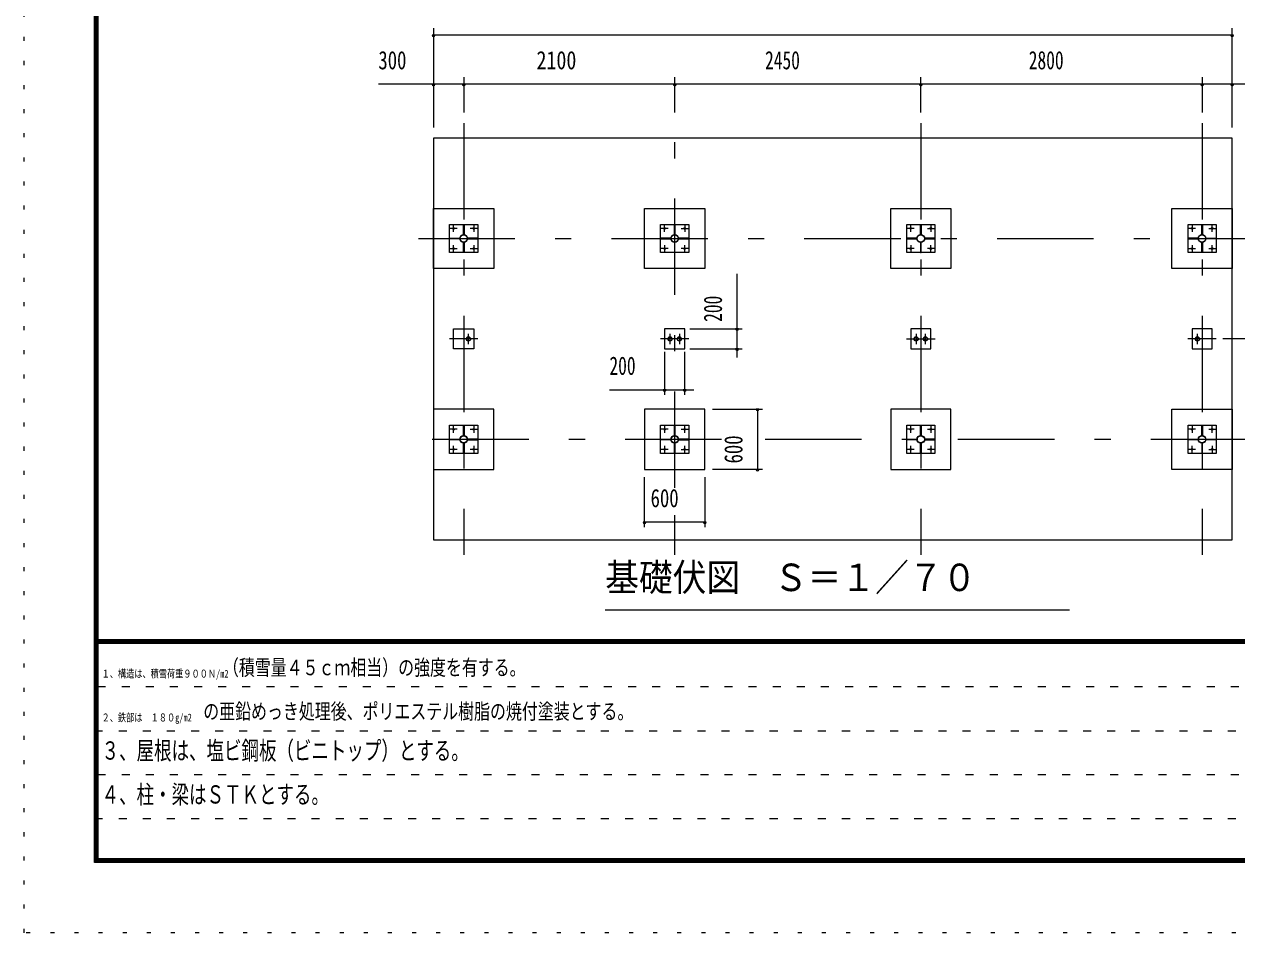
# Model space of a CAD drawing. Units: millimetres, scale not verified, with parts at other scales. Extents: x -32624 to 32629, y -14700 to 14700.
# Drawn here: x -8951 to 3118, y -14700 to -5654 of the extents above; entities that cross this region are included whole.
import ezdxf
from ezdxf.enums import TextEntityAlignment as Align

# ---------------------------------------------------------------- set-up
doc = ezdxf.new("R2010")
doc.units = ezdxf.units.MM
doc.header["$LTSCALE"] = 80
for name, pattern in [('USER1', [3, 1, -2]), ('USER3', [24, 12, -5, 2, -5]), ('USER4', [3, 0.5, -2.5])]:
    doc.linetypes.add(name, pattern=pattern)
doc.layers.add('0-1_0-F', color=7, linetype='Continuous')
for name, color, linetype, lineweight in [('0-2_1-0BOLD', 7, 'Continuous', 18), ('0-3_1-2CENTER', 3, 'USER3', 18), ('0-5_1-5DIM', 3, 'Continuous', 18), ('0-C_F-F', 5, 'Continuous', 18), ('0-D_F-E_J_ADD', 5, 'USER4', 18)]:
    doc.layers.add(name, color=color, linetype=linetype, lineweight=lineweight)
doc.styles.add('ＭＳ ゴシック', font='')
doc.styles.get('ＭＳ ゴシック').set_extended_font_data('MS Gothic')

msp = doc.modelspace()

# ---------------------------------------------------------------- linework, layer by layer
at = {"layer": '0-2_1-0BOLD'}
for p, q in [((-4635.09, -7790.01), (-4635.09, -7784.01)), ((-4579.94, -7728.86), (-4573.94, -7728.86)), ((-4518.79, -7784.01), (-4518.79, -7790.01)), ((-2535.08, -7784.01), (-2535.08, -7790.01)), ((-2473.93, -7728.86), (-2479.93, -7728.86)), ((-2418.78, -7790.01), (-2418.78, -7784.01)), ((-85.08, -7784.01), (-85.08, -7790.01)), ((-23.93, -7728.86), (-29.93, -7728.86)), ((31.22, -7790.01), (31.22, -7784.01)), ((2714.92, -7784.01), (2714.92, -7790.01)), ((2776.07, -7728.86), (2770.07, -7728.86)), ((2831.22, -7790.01), (2831.22, -7784.01)), ((-4573.94, -7845.16), (-4579.94, -7845.16)), ((-2479.93, -7845.16), (-2473.93, -7845.16)), ((-29.94, -7845.16), (-23.93, -7845.16)), ((2770.06, -7845.16), (2776.07, -7845.16)), ((-4579.94, -9728.86), (-4573.94, -9728.86)), ((-2479.93, -9728.86), (-2473.93, -9728.86)), ((-29.93, -9728.86), (-23.93, -9728.86)), ((2776.07, -9728.86), (2770.07, -9728.86)), ((-4635.09, -9790.02), (-4635.09, -9784.01)), ((-4573.94, -9845.16), (-4579.94, -9845.16)), ((-4518.79, -9784.01), (-4518.79, -9790.02)), ((-2535.08, -9790.02), (-2535.08, -9784.01)), ((-2473.93, -9845.16), (-2479.93, -9845.16)), ((-2418.78, -9784.01), (-2418.78, -9790.02)), ((-85.08, -9790.02), (-85.08, -9784.01)), ((-23.93, -9845.16), (-29.94, -9845.16)), ((31.22, -9784.01), (31.22, -9790.02)), ((2714.92, -9784.01), (2714.92, -9790.02)), ((2770.06, -9845.16), (2776.07, -9845.16)), ((2831.22, -9790.02), (2831.22, -9784.01))]:
    msp.add_line(p, q, dxfattribs=at)
for points in [[(3073.06, -6787.01), (-4876.93, -6787.01), (-4876.93, -10787.01), (3073.06, -10787.01)], [(-4876.94, -8087.01), (-4876.94, -7487.01), (-4276.94, -7487.01), (-4276.94, -8087.01)], [(-2176.93, -8087.01), (-2776.93, -8087.01), (-2776.93, -7487.01), (-2176.93, -7487.01)], [(273.06, -8087.01), (-326.93, -8087.01), (-326.93, -7487.01), (273.06, -7487.01)], [(2473.07, -7487.01), (3073.07, -7487.01), (3073.07, -8087.01), (2473.07, -8087.01)], [(-4716.94, -7927.01), (-4716.94, -7647.01), (-4436.94, -7647.01), (-4436.94, -7927.01)], [(-4579.94, -7748.87), (-4579.94, -7648.86), (-4573.94, -7648.86), (-4573.94, -7748.87)], [(-2336.93, -7927.01), (-2616.93, -7927.01), (-2616.93, -7647.01), (-2336.93, -7647.01)], [(-2473.93, -7748.87), (-2479.93, -7748.87), (-2479.93, -7648.86), (-2473.93, -7648.86)], [(113.07, -7927.01), (-166.93, -7927.01), (-166.93, -7647.01), (113.07, -7647.01)], [(-23.93, -7748.87), (-29.93, -7748.87), (-29.93, -7648.86), (-23.93, -7648.86)], [(2633.07, -7927.01), (2633.07, -7647.01), (2913.07, -7647.01), (2913.07, -7927.01)], [(2776.07, -7748.87), (2770.07, -7748.87), (2770.07, -7648.86), (2776.07, -7648.86)], [(-4715.09, -7790.01), (-4715.09, -7784.01), (-4615.09, -7784.01), (-4615.09, -7790.01)], [(-4573.94, -7825.16), (-4573.94, -7925.16), (-4579.94, -7925.16), (-4579.94, -7825.16)], [(-4538.79, -7784.01), (-4538.79, -7790.01), (-4438.79, -7790.01), (-4438.79, -7784.01)], [(-2515.08, -7784.01), (-2615.08, -7784.01), (-2615.08, -7790.01), (-2515.08, -7790.01)], [(-2479.93, -7825.16), (-2479.93, -7925.16), (-2473.93, -7925.16), (-2473.93, -7825.16)], [(-2338.78, -7790.01), (-2338.78, -7784.01), (-2438.78, -7784.01), (-2438.78, -7790.01)], [(-65.08, -7784.01), (-165.08, -7784.01), (-165.08, -7790.01), (-65.08, -7790.01)], [(-29.94, -7825.16), (-29.94, -7925.16), (-23.93, -7925.16), (-23.93, -7825.16)], [(111.22, -7790.01), (111.22, -7784.01), (11.22, -7784.01), (11.22, -7790.01)], [(2734.92, -7784.01), (2634.92, -7784.01), (2634.92, -7790.01), (2734.92, -7790.01)], [(2770.06, -7925.16), (2770.06, -7825.16), (2776.07, -7825.16), (2776.07, -7925.16)], [(2811.22, -7790.01), (2811.22, -7784.01), (2911.22, -7784.01), (2911.22, -7790.01)], [(-4476.94, -8887.01), (-4676.94, -8887.01), (-4676.94, -8687.01), (-4476.94, -8687.01)], [(-2376.93, -8887.01), (-2376.93, -8687.01), (-2576.93, -8687.01), (-2576.93, -8887.01)], [(73.07, -8887.01), (73.07, -8687.01), (-126.93, -8687.01), (-126.93, -8887.01)], [(2673.06, -8887.01), (2873.06, -8887.01), (2873.06, -8687.01), (2673.06, -8687.01)], [(-4276.94, -9487.01), (-4876.94, -9487.01), (-4876.94, -10087.01), (-4276.94, -10087.01)], [(-2176.93, -9487.01), (-2776.93, -9487.01), (-2776.93, -10087.01), (-2176.93, -10087.01)], [(273.06, -9487.01), (-326.93, -9487.01), (-326.93, -10087.01), (273.06, -10087.01)], [(2473.07, -9487.01), (3073.07, -9487.01), (3073.07, -10087.01), (2473.07, -10087.01)], [(-4436.94, -9927.01), (-4716.94, -9927.01), (-4716.94, -9647.01), (-4436.94, -9647.01)], [(-4579.94, -9748.87), (-4579.94, -9648.86), (-4573.94, -9648.86), (-4573.94, -9748.87)], [(-2616.93, -9647.01), (-2336.93, -9647.01), (-2336.93, -9927.01), (-2616.93, -9927.01)], [(-2479.93, -9648.86), (-2473.93, -9648.86), (-2473.93, -9748.87), (-2479.93, -9748.87)], [(113.07, -9927.01), (-166.93, -9927.01), (-166.93, -9647.01), (113.07, -9647.01)], [(-29.93, -9748.87), (-29.93, -9648.86), (-23.93, -9648.86), (-23.93, -9748.87)], [(2633.07, -9647.01), (2913.07, -9647.01), (2913.07, -9927.01), (2633.07, -9927.01)], [(2776.07, -9748.87), (2770.07, -9748.87), (2770.07, -9648.86), (2776.07, -9648.86)], [(-4615.09, -9790.02), (-4715.09, -9790.02), (-4715.09, -9784.01), (-4615.09, -9784.01)], [(-4573.94, -9925.16), (-4579.94, -9925.16), (-4579.94, -9825.16), (-4573.94, -9825.16)], [(-4538.79, -9784.01), (-4538.79, -9790.02), (-4438.79, -9790.02), (-4438.79, -9784.01)], [(-2515.08, -9790.02), (-2615.08, -9790.02), (-2615.08, -9784.01), (-2515.08, -9784.01)], [(-2473.93, -9825.16), (-2473.93, -9925.16), (-2479.93, -9925.16), (-2479.93, -9825.16)], [(-2438.78, -9784.01), (-2438.78, -9790.02), (-2338.78, -9790.02), (-2338.78, -9784.01)], [(-65.08, -9790.02), (-165.08, -9790.02), (-165.08, -9784.01), (-65.08, -9784.01)], [(-23.93, -9925.16), (-29.94, -9925.16), (-29.94, -9825.16), (-23.93, -9825.16)], [(11.22, -9784.01), (11.22, -9790.02), (111.22, -9790.02), (111.22, -9784.01)], [(2634.92, -9784.01), (2734.92, -9784.01), (2734.92, -9790.02), (2634.92, -9790.02)], [(2770.06, -9825.16), (2770.06, -9925.16), (2776.07, -9925.16), (2776.07, -9825.16)], [(2811.22, -9790.02), (2811.22, -9784.01), (2911.22, -9784.01), (2911.22, -9790.02)]]:
    msp.add_lwpolyline(points, close=True, dxfattribs=at)
for centre, radius in [((-4676.94, -7687.01), 8), ((-4476.94, -7687.01), 8), ((-2576.93, -7687.01), 8), ((-2376.94, -7687.01), 8), ((-126.93, -7687.01), 8), ((73.06, -7687.01), 8), ((2673.07, -7687.01), 8), ((2873.06, -7687.01), 8), ((-4576.94, -7787.01), 38.15), ((-4576.94, -7787.01), 35.35), ((-2476.93, -7787.01), 38.15), ((-2476.93, -7787.01), 35.35), ((-26.93, -7787.01), 38.15), ((-26.93, -7787.01), 35.35), ((2773.07, -7787.01), 38.15), ((2773.07, -7787.01), 35.35), ((-4676.94, -7887.01), 8), ((-4476.94, -7887.01), 8), ((-2576.93, -7887.01), 8), ((-2376.94, -7887.01), 8), ((-126.93, -7887.01), 8), ((73.06, -7887.01), 8), ((2673.07, -7887.01), 8), ((2873.06, -7887.01), 8), ((-4530.58, -8787.02), 21.35), ((-4530.58, -8787.02), 19.05), ((-2523.28, -8787.02), 21.35), ((-2523.28, -8787.02), 19.05), ((-2430.58, -8787.02), 21.35), ((-2430.58, -8787.02), 19.05), ((-73.28, -8787.02), 21.35), ((-73.28, -8787.02), 19.05), ((19.42, -8787.02), 21.35), ((19.42, -8787.02), 19.05), ((2726.71, -8787.02), 21.35), ((2726.71, -8787.02), 19.05), ((-4676.94, -9687.01), 8), ((-4576.94, -9787.01), 38.15), ((-4576.94, -9787.01), 35.35), ((-4476.94, -9687.01), 8), ((-2576.93, -9687.01), 8), ((-2476.93, -9787.01), 38.15), ((-2476.93, -9787.01), 35.35), ((-2376.94, -9687.01), 8), ((-126.93, -9687.01), 8), ((-26.93, -9787.01), 38.15), ((-26.93, -9787.01), 35.35), ((73.06, -9687.01), 8), ((2673.07, -9687.01), 8), ((2773.07, -9787.01), 38.15), ((2773.07, -9787.01), 35.35), ((2873.06, -9687.01), 8), ((-4676.94, -9887.01), 8), ((-4476.94, -9887.01), 8), ((-2576.93, -9887.01), 8), ((-2376.94, -9887.01), 8), ((-126.93, -9887.01), 8), ((73.06, -9887.01), 8), ((2673.07, -9887.01), 8), ((2873.06, -9887.01), 8)]:
    msp.add_circle(centre, radius, dxfattribs=at)
at = {"layer": '0-3_1-2CENTER'}
for p, q in [((-4576.94, -6637.01), (-4576.94, -10937.01)), ((-2476.93, -10269.14), (-2476.93, -6637.01)), ((-26.93, -6637.01), (-26.93, -10937.01)), ((2773.07, -6637.01), (2773.07, -10937.01)), ((-4642.79, -7687.01), (-4711.08, -7687.01)), ((-4676.94, -7721.16), (-4676.94, -7652.87)), ((-4442.79, -7687.01), (-4511.08, -7687.01)), ((-4476.94, -7652.87), (-4476.94, -7721.16)), ((-2542.79, -7687.01), (-2611.08, -7687.01)), ((-2576.93, -7721.16), (-2576.93, -7652.87)), ((-2411.08, -7687.01), (-2342.79, -7687.01)), ((-2376.94, -7652.87), (-2376.94, -7721.16)), ((-92.79, -7687.01), (-161.08, -7687.01)), ((-126.93, -7721.16), (-126.93, -7652.87)), ((38.92, -7687.01), (107.21, -7687.01)), ((73.06, -7652.87), (73.06, -7721.16)), ((2707.21, -7687.01), (2638.92, -7687.01)), ((2673.07, -7652.87), (2673.07, -7721.16)), ((2838.92, -7687.01), (2907.21, -7687.01)), ((2873.06, -7721.16), (2873.06, -7652.87)), ((-5026.93, -7787.01), (3223.07, -7787.01)), ((-4711.08, -7887.01), (-4642.79, -7887.01)), ((-4676.94, -7921.16), (-4676.94, -7852.87)), ((-4511.08, -7887.01), (-4442.79, -7887.01)), ((-4476.94, -7852.87), (-4476.94, -7921.16)), ((-2542.79, -7887.01), (-2611.08, -7887.01)), ((-2576.93, -7852.87), (-2576.93, -7921.16)), ((-2342.79, -7887.01), (-2411.08, -7887.01)), ((-2376.94, -7921.16), (-2376.94, -7852.87)), ((-92.79, -7887.01), (-161.08, -7887.01)), ((-126.93, -7852.87), (-126.93, -7921.16)), ((107.21, -7887.01), (38.92, -7887.01)), ((73.06, -7921.16), (73.06, -7852.87)), ((2638.92, -7887.01), (2707.21, -7887.01)), ((2673.07, -7852.87), (2673.07, -7921.16)), ((2838.92, -7887.01), (2907.21, -7887.01)), ((2873.06, -7921.16), (2873.06, -7852.87)), ((-4435.51, -8787.02), (-4718.36, -8787.02)), ((-4530.58, -8838.36), (-4530.58, -8735.66)), ((-2335.51, -8787.02), (-2618.36, -8787.02)), ((-2523.28, -8838.36), (-2523.28, -8735.66)), ((-2430.58, -8735.66), (-2430.58, -8838.36)), ((-168.36, -8787.02), (114.49, -8787.02)), ((-73.28, -8735.66), (-73.28, -8838.36)), ((19.42, -8838.36), (19.42, -8735.66)), ((2914.49, -8787.02), (2631.64, -8787.02)), ((2726.71, -8838.36), (2726.71, -8735.66)), ((-4676.94, -9721.16), (-4676.94, -9652.87)), ((-4476.94, -9652.87), (-4476.94, -9721.16)), ((-2576.93, -9652.87), (-2576.93, -9721.16)), ((-2376.94, -9721.16), (-2376.94, -9652.87)), ((-126.93, -9721.16), (-126.93, -9652.87)), ((73.06, -9652.87), (73.06, -9721.16)), ((2673.07, -9652.87), (2673.07, -9721.16)), ((2873.06, -9721.16), (2873.06, -9652.87)), ((-4642.79, -9687.01), (-4711.08, -9687.01)), ((-4511.08, -9687.01), (-4442.79, -9687.01)), ((-2542.79, -9687.01), (-2611.08, -9687.01)), ((-2411.08, -9687.01), (-2342.79, -9687.01)), ((-92.79, -9687.01), (-161.08, -9687.01)), ((38.92, -9687.01), (107.21, -9687.01)), ((2707.21, -9687.01), (2638.92, -9687.01)), ((2838.92, -9687.01), (2907.21, -9687.01)), ((-2009.37, -9787.01), (-5026.93, -9787.01)), ((-4642.79, -9887.01), (-4711.08, -9887.01)), ((-4676.94, -9921.16), (-4676.94, -9852.87)), ((-4442.79, -9887.01), (-4511.08, -9887.01)), ((-4476.94, -9852.87), (-4476.94, -9921.16)), ((-2542.79, -9887.01), (-2611.08, -9887.01)), ((-2576.93, -9852.87), (-2576.93, -9921.16)), ((-2411.08, -9887.01), (-2342.79, -9887.01)), ((-2376.94, -9921.16), (-2376.94, -9852.87)), ((3223.07, -9787.01), (-1721.94, -9787.01)), ((-92.79, -9887.01), (-161.08, -9887.01)), ((-126.93, -9921.16), (-126.93, -9852.87)), ((107.21, -9887.01), (38.92, -9887.01)), ((73.06, -9852.87), (73.06, -9921.16)), ((2707.21, -9887.01), (2638.92, -9887.01)), ((2673.07, -9921.16), (2673.07, -9852.87)), ((2838.92, -9887.01), (2907.21, -9887.01)), ((2873.06, -9852.87), (2873.06, -9921.16)), ((-2476.93, -10937.01), (-2476.93, -10542.02))]:
    msp.add_line(p, q, dxfattribs=at)
at = {"layer": '0-5_1-5DIM'}
for p, q in [((-4862.94, -5762.01), (-4890.94, -5762.01)), ((-4876.94, -5692.01), (-4876.94, -6682.01)), ((3073.06, -5762.01), (-4876.94, -5762.01)), ((3087.06, -5762.01), (3059.06, -5762.01)), ((3073.06, -6682.01), (3073.06, -5692.01)), ((3622.56, -6252.01), (-5426.44, -6252.01)), ((-4862.94, -6252.01), (-4890.94, -6252.01)), ((-4562.94, -6252.01), (-4590.94, -6252.01)), ((-4576.94, -6182.01), (-4576.94, -6532.01)), ((-2462.93, -6252.01), (-2490.93, -6252.01)), ((-2476.93, -6532.01), (-2476.93, -6182.01)), ((-12.93, -6252.01), (-40.93, -6252.01)), ((-26.93, -6532.01), (-26.93, -6182.01)), ((2787.07, -6252.01), (2759.07, -6252.01)), ((2773.07, -6182.01), (2773.07, -6532.01)), ((3087.06, -6252.01), (3059.06, -6252.01)), ((-1856.36, -8973.18), (-1856.36, -8137.51)), ((-2326.8, -8687.01), (-1806.36, -8687.01)), ((-1842.36, -8687.01), (-1870.36, -8687.01)), ((4150.06, -8787.02), (2980.78, -8787.02)), ((-2576.93, -8915.89), (-2576.93, -9344.08)), ((-2376.93, -9344.08), (-2376.93, -8915.89)), ((-2326.8, -8887.01), (-1806.36, -8887.01)), ((-1842.36, -8887.01), (-1870.36, -8887.01)), ((-3126.43, -9294.08), (-2285.13, -9294.08)), ((-2562.93, -9294.08), (-2590.93, -9294.08)), ((-2362.93, -9294.08), (-2390.93, -9294.08)), ((-2101.93, -9487.01), (-1601.93, -9487.01)), ((-1637.94, -9487.01), (-1665.94, -9487.01)), ((-1651.94, -9487.01), (-1651.94, -10087.01)), ((-1601.93, -10087.01), (-2101.93, -10087.01)), ((-1637.94, -10087.01), (-1665.94, -10087.01)), ((-2776.93, -10662.02), (-2776.93, -10162.02)), ((-2176.93, -10162.02), (-2176.93, -10662.02)), ((-2762.93, -10612.02), (-2790.93, -10612.02)), ((-2176.93, -10612.02), (-2776.93, -10612.02)), ((-2162.94, -10612.02), (-2190.94, -10612.02)), ((1451.92, -11487.01), (-3168.07, -11487.01))]:
    msp.add_line(p, q, dxfattribs=at)
for centre in [(-4876.94, -5762.01), (3073.06, -5762.01), (-4876.94, -6252.01), (-4576.94, -6252.01), (-2476.93, -6252.01), (-26.93, -6252.01), (2773.07, -6252.01), (3073.06, -6252.01), (-1856.36, -8687.01), (-1856.36, -8887.01), (-2576.93, -9294.08), (-2376.93, -9294.08), (-1651.94, -9487.01), (-1651.94, -10087.01), (-2776.93, -10612.02), (-2176.94, -10612.02)]:
    msp.add_arc(centre, 14, 180, 0, dxfattribs=at)
at = {"layer": '0-C_F-F'}
for p, q in [((-8216.4, -11780.55), (31893.6, -11780.55)), ((31893.6, -11784.05), (-8216.4, -11784.05)), ((-8216.4, -11787.55), (31893.6, -11787.55)), ((31893.6, -11791.05), (-8216.4, -11791.05)), ((-8216.4, -11794.55), (31893.6, -11794.55)), ((31893.6, -11798.05), (-8216.4, -11798.05)), ((-8216.4, -11801.55), (31893.6, -11801.55)), ((31893.6, -11805.05), (-8216.4, -11805.05)), ((-8216.4, -11808.55), (31893.6, -11808.55)), ((31893.6, -11812.05), (-8216.4, -11812.05)), ((-8216.4, -11815.55), (31893.6, -11815.55))]:
    msp.add_line(p, q, dxfattribs=at)
at = {"layer": '0-C_F-F', "color": 6, "linetype": 'USER1'}
for p, q in [((17298.61, -12252.35), (-8251.4, -12252.35)), ((-8251.4, -12689.15), (17298.61, -12689.15)), ((17298.61, -13125.95), (-8251.4, -13125.95)), ((-8251.4, -13562.75), (13787.41, -13562.75))]:
    msp.add_line(p, q, dxfattribs=at)
at = {"layer": '0-C_F-F'}
for points in [[(-8251.4, 14140.45), (31928.6, 14140.45), (31928.6, -13999.55), (-8251.4, -13999.55)], [(-8247.9, 14136.95), (-8247.9, -13996.05), (31925.1, -13996.05), (31925.1, 14136.95)], [(-8244.4, 14133.44), (31921.6, 14133.44), (31921.6, -13992.55), (-8244.4, -13992.55)], [(-8240.9, 14129.95), (31918.1, 14129.95), (31918.1, -13989.05), (-8240.9, -13989.05)], [(-8237.4, 14126.44), (31914.6, 14126.44), (31914.6, -13985.55), (-8237.4, -13985.55)], [(-8233.9, 14122.95), (31911.1, 14122.95), (31911.1, -13982.05), (-8233.9, -13982.05)], [(-8230.4, 14119.45), (-8230.4, -13978.55), (31907.6, -13978.55), (31907.6, 14119.45)], [(-8226.9, 14115.95), (-8226.9, -13975.05), (31904.1, -13975.05), (31904.1, 14115.95)], [(-8223.4, 14112.45), (31900.6, 14112.45), (31900.6, -13971.55), (-8223.4, -13971.55)], [(-8219.9, 14108.95), (-8219.9, -13968.05), (31897.1, -13968.05), (31897.1, 14108.95)], [(-8216.4, 14105.45), (31893.6, 14105.45), (31893.6, -13964.55), (-8216.4, -13964.55)]]:
    msp.add_lwpolyline(points, close=True, dxfattribs=at)
at = {"layer": '0-D_F-E_J_ADD'}
msp.add_lwpolyline([(-8951.4, 14700.45), (32628.6, 14700.45), (32628.6, -14699.55), (-8951.4, -14699.55)], close=True, dxfattribs=at)

# ---------------------------------------------------------------- texts
at = {"layer": '0-1_0-F', "style": 'ＭＳ ゴシック'}
for s, height, width, p in [('（積雪量４５ｃｍ相当）の強度を有する。', 155, 0.75, (-6973.91, -12182.35)), ('１、構造は、積雪荷重９００Ｎ/m2', 77.49, 0.75, (-8181.4, -12182.35)), ('\u3000の亜鉛めっき処理後、ポリエステル樹脂の焼付塗装とする。', 155, 0.75, (-7327.96, -12619.15)), ('２、鉄部は\u3000１８０g/m2', 77.49, 0.75, (-8181.4, -12619.15)), ('３、屋根は、塩ビ鋼板（ビニトップ）とする。', 182.3, 0.7, (-8181.4, -13031.08)), ('４、柱・梁はＳＴＫとする。', 182.3, 0.7, (-8181.4, -13467.88))]:
    msp.add_text(s, height=height, dxfattribs=dict(at, width=width)).set_placement(p, align=Align.BOTTOM_LEFT)
at = {"layer": '0-5_1-5DIM', "color": 7, "style": 'ＭＳ ゴシック'}
for s, height, width, p in [('300', 182.3, 0.75, (-5426.44, -6157.14)), ('2100', 182.3, 0.8, (-3852.44, -6157.14)), ('2450', 182.3, 0.7, (-1577.43, -6157.14)), ('2800', 182.3, 0.7, (1047.57, -6157.14)), ('200', 182.3, 0.7, (-3126.43, -9199.21)), ('600', 182.3, 0.75, (-2716.68, -10517.14)), ('基礎伏図\u3000Ｓ＝１／７０', 273.5, 0.9, (-3168.07, -11379.7))]:
    msp.add_text(s, height=height, dxfattribs=dict(at, width=width)).set_placement(p, align=Align.BOTTOM_LEFT)
for s, width, p in [('200', 0.7, (-1951.23, -8617.01)), ('600', 0.75, (-1746.81, -10026.76))]:
    msp.add_text(s, height=182.3, rotation=90, dxfattribs=dict(at, width=width)).set_placement(p, align=Align.BOTTOM_LEFT)

doc.saveas('drawing.dxf')
